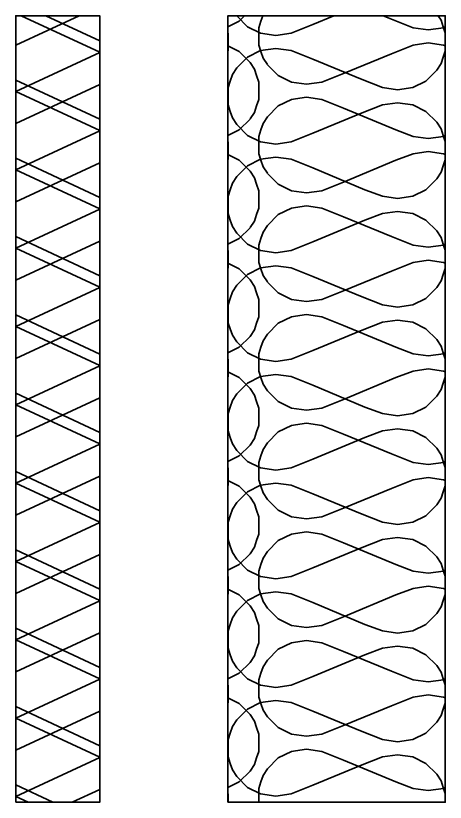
# Model space of a CAD drawing. Header units: millimetres. Extents: x -29692 to 34729, y -8412 to 43293.
# Drawn here: x -7711.7 to -7514.1, y 1210.6 to 1572.5 of the extents above; entities that cross this region are included whole.
import ezdxf

# ---------------------------------------------------------------- set-up
doc = ezdxf.new("R2010")
doc.units = ezdxf.units.MM
doc.layers.add('_0_001_Профили', color=150, linetype='Continuous', lineweight=35)

# ---------------------------------------------------------------- blocks, each defined once
blk = doc.blocks.new('*U364')
at = {"layer": '_0_001_Профили'}
h = blk.add_hatch(dxfattribs=at)
h.set_pattern_fill('HPZG65N2', color=51, scale=39.036444, pattern_type=2)
h.set_pattern_definition([(65, (108.652, -2e-11), (36.404, -0.0008), [43.073, -43.073]), (115, (108.652, -2e-11), (-36.404, -0.0008), [43.073, -43.073]), (65, (126.854, -2e-11), (36.404, -0.0008), [43.073, -43.073]), (115, (126.854, -2e-11), (-36.404, -0.0008), [43.073, -43.073])])
h.paths.add_polyline_path([(182.78, 0), (182.78, 19.52), (0, 19.52), (0, 0)])
at = {"layer": '_0_001_Профили', "color": 51}
blk.add_lwpolyline([(182.78, 0), (182.78, 19.52), (0, 19.52), (0, 0)], close=True, dxfattribs=at)
blk = doc.blocks.new('*U366')
at = {"layer": '_0_001_Профили'}
h = blk.add_hatch(dxfattribs=at)
h.set_pattern_fill('H1INSUN1', color=51, pattern_type=2)
h.set_pattern_definition([(67.38013, (-11229.9, 39), (3e-06, 100), [26, -1274]), (67.38013, (-11129.9, 39), (3e-06, 100), [26, -1274]), (67.38013, (-11029.9, 39), (3e-06, 100), [26, -1274]), (67.38013, (-10929.9, 39), (3e-06, 100), [26, -1274]), (67.38013, (-10829.9, 39), (3e-06, 100), [26, -1274]), (112.24902, (-11145.9, 39), (-2e-06, 100), [23.77, -2353.203]), (112.24902, (-11045.9, 39), (-2e-06, 100), [23.77, -2353.203]), (112.24902, (-10945.9, 39), (-2e-06, 100), [23.77, -2353.203]), (112.24902, (-10845.9, 39), (-2e-06, 100), [23.77, -2353.203]), (112.24902, (-10745.9, 39), (-2e-06, 100), [23.77, -2353.203]), (112.24902, (-10645.9, 39), (-2e-06, 100), [23.77, -2353.203]), (112.24902, (-10545.9, 39), (-2e-06, 100), [23.77, -2353.203]), (112.24902, (-10445.9, 39), (-2e-06, 100), [23.77, -2353.203]), (112.24902, (-10345.9, 39), (-2e-06, 100), [23.77, -2353.203]), (247.751, (-11170.9, 61), (-7e-06, 100), [23.77, -2353.203]), (247.751, (-11070.9, 61), (-7e-06, 100), [23.77, -2353.203]), (247.751, (-10970.9, 61), (-7e-06, 100), [23.77, -2353.203]), (247.751, (-10870.9, 61), (-7e-06, 100), [23.77, -2353.203]), (247.751, (-10770.9, 61), (-7e-06, 100), [23.77, -2353.203]), (247.751, (-10670.9, 61), (-7e-06, 100), [23.77, -2353.203]), (247.751, (-10570.9, 61), (-7e-06, 100), [23.77, -2353.203]), (247.751, (-10470.9, 61), (-7e-06, 100), [23.77, -2353.203]), (247.751, (-10370.9, 61), (-7e-06, 100), [23.77, -2353.203]), (292.61987, (-11205.9, 63), (-3e-06, 100), [26, -1274]), (292.61987, (-11105.9, 63), (-3e-06, 100), [26, -1274]), (292.61987, (-11005.9, 63), (-3e-06, 100), [26, -1274]), (292.61987, (-10905.9, 63), (-3e-06, 100), [26, -1274]), (292.61987, (-10805.9, 63), (-3e-06, 100), [26, -1274]), (81.8699, (-11234.902, 22), (5e-06, 100), [7.0711, -700.0357]), (68.1986, (-11233.9, 29), (-1e-06, 100), [10.7703, -527.7462]), (68.1986, (-11133.9, 29), (-1e-06, 100), [10.7703, -527.7462]), (291.8014, (-11195.9, 39), (1e-06, 100), [10.7703, -527.7462]), (291.8014, (-11095.9, 39), (1e-06, 100), [10.7703, -527.7462]), (278.1301, (-11191.902, 29), (-5e-06, 100), [7.0711, -700.0357]), (278.1301, (-11234.902, 22), (-5e-06, 100), [7.0711, -700.0357]), (296.56505, (-11233.9, 15), (2e-06, 100), [6.7082, -216.8986]), (315, (-11230.9, 9), (-7e-15, 100), [7.0711, -134.3503]), (326.3099, (-11225.9, 4), (-4e-06, 100), [3.6056, -356.9496]), (326.3099, (-11125.9, 4), (-4e-06, 100), [3.6056, -356.9496]), (326.3099, (-11025.9, 4), (-4e-06, 100), [3.6056, -356.9496]), (341.56505, (-11222.9, 2), (-2e-07, 100), [3.1623, -313.0655]), (341.56505, (-11122.9, 2), (-2e-07, 100), [3.1623, -313.0655]), (341.56505, (-11022.9, 2), (-2e-07, 100), [3.1623, -313.0655]), (341.56505, (-11219.9, 1), (-2e-07, 100), [3.1623, -313.0655]), (341.56505, (-11119.9, 1), (-2e-07, 100), [3.1623, -313.0655]), (341.56505, (-11019.9, 1), (-2e-07, 100), [3.1623, -313.0655]), (360, (-11216.9, 3e-13), (0, 100), [8, -92]), (18.43495, (-11208.9, 3e-13), (2e-07, 100), [3.1623, -313.0655]), (18.43495, (-11108.9, 3e-13), (2e-07, 100), [3.1623, -313.0655]), (18.43495, (-11008.9, 3e-13), (2e-07, 100), [3.1623, -313.0655]), (18.43495, (-11205.9, 1), (2e-07, 100), [3.1623, -313.0655]), (18.43495, (-11105.9, 1), (2e-07, 100), [3.1623, -313.0655]), (18.43495, (-11005.9, 1), (2e-07, 100), [3.1623, -313.0655]), (33.6901, (-11202.9, 2), (4e-06, 100), [3.6056, -356.9496]), (33.6901, (-11102.9, 2), (4e-06, 100), [3.6056, -356.9496]), (33.6901, (-11002.9, 2), (4e-06, 100), [3.6056, -356.9496]), (45, (-11199.9, 4), (7e-15, 100), [7.0711, -134.3503]), (63.43495, (-11194.9, 9), (-2e-06, 100), [6.7082, -216.8986]), (81.8699, (-11191.902, 15), (5e-06, 100), [7.0711, -700.0357]), (81.8699, (-11184.902, 22), (5e-06, 100), [7.0711, -700.0357]), (68.1986, (-11183.9, 29), (-1e-06, 100), [10.7703, -527.7462]), (68.1986, (-11083.9, 29), (-1e-06, 100), [10.7703, -527.7462]), (291.8014, (-11145.9, 39), (1e-06, 100), [10.7703, -527.7462]), (291.8014, (-11045.9, 39), (1e-06, 100), [10.7703, -527.7462]), (278.1301, (-11141.902, 29), (-5e-06, 100), [7.0711, -700.0357]), (278.1301, (-11184.902, 22), (-5e-06, 100), [7.0711, -700.0357]), (296.56505, (-11183.9, 15), (2e-06, 100), [6.7082, -216.8986]), (315, (-11180.9, 9), (-7e-15, 100), [7.0711, -134.3503]), (326.3099, (-11175.9, 4), (-4e-06, 100), [3.6056, -356.9496]), (326.3099, (-11075.9, 4), (-4e-06, 100), [3.6056, -356.9496]), (326.3099, (-10975.9, 4), (-4e-06, 100), [3.6056, -356.9496]), (341.56505, (-11172.9, 2), (-2e-07, 100), [3.1623, -313.0655]), (341.56505, (-11072.9, 2), (-2e-07, 100), [3.1623, -313.0655]), (341.56505, (-10972.9, 2), (-2e-07, 100), [3.1623, -313.0655]), (341.56505, (-11169.9, 1), (-2e-07, 100), [3.1623, -313.0655]), (341.56505, (-11069.9, 1), (-2e-07, 100), [3.1623, -313.0655]), (341.56505, (-10969.9, 1), (-2e-07, 100), [3.1623, -313.0655]), (360, (-11166.9, 3e-13), (0, 100), [8, -92]), (18.43495, (-11158.9, 3e-13), (2e-07, 100), [3.1623, -313.0655]), (18.43495, (-11058.9, 3e-13), (2e-07, 100), [3.1623, -313.0655]), (18.4349, (-10958.9, 3e-13), (2e-07, 100), [3.1623, -313.0655]), (18.43495, (-11155.9, 1), (2e-07, 100), [3.1623, -313.0655]), (18.43495, (-11055.9, 1), (2e-07, 100), [3.1623, -313.0655]), (18.4349, (-10955.9, 1), (2e-07, 100), [3.1623, -313.0655]), (33.6901, (-11152.9, 2), (4e-06, 100), [3.6056, -356.9496]), (33.6901, (-11052.9, 2), (4e-06, 100), [3.6056, -356.9496]), (33.6901, (-10952.9, 2), (4e-06, 100), [3.6056, -356.9496]), (45, (-11149.9, 4), (7e-15, 100), [7.0711, -134.3503]), (63.43495, (-11144.9, 9), (-2e-06, 100), [6.7082, -216.8986]), (81.8699, (-11141.902, 15), (5e-06, 100), [7.0711, -700.0357]), (81.8699, (-11209.902, 78), (5e-06, 100), [7.0711, -700.0357]), (63.43495, (-11208.9, 85), (-2e-06, 100), [6.7082, -216.8986]), (45, (-11205.9, 91), (7e-15, 100), [7.0711, -134.3503]), (33.6901, (-11200.9, 96), (4e-06, 100), [3.6056, -356.9496]), (33.6901, (-11100.9, 96), (4e-06, 100), [3.6056, -356.9496]), (33.6901, (-11000.9, 96), (4e-06, 100), [3.6056, -356.9496]), (18.43495, (-11197.9, 98), (2e-07, 100), [3.1623, -313.0655]), (18.43495, (-11097.9, 98), (2e-07, 100), [3.1623, -313.0655]), (18.43495, (-10997.9, 98), (2e-07, 100), [3.1623, -313.0655]), (18.43495, (-11194.9, 99), (2e-07, 100), [3.1623, -313.0655]), (18.43495, (-11094.9, 99), (2e-07, 100), [3.1623, -313.0655]), (18.43495, (-10994.9, 99), (2e-07, 100), [3.1623, -313.0655]), (360, (-11191.9, 100), (0, 100), [8, -92]), (341.56505, (-11183.9, 100), (-2e-07, 100), [3.1623, -313.0655]), (341.56505, (-11083.9, 100), (-2e-07, 100), [3.1623, -313.0655]), (341.56505, (-10983.9, 100), (-2e-07, 100), [3.1623, -313.0655]), (341.56505, (-11180.9, 99), (-2e-07, 100), [3.1623, -313.0655]), (341.56505, (-11080.9, 99), (-2e-07, 100), [3.1623, -313.0655]), (341.56505, (-10980.9, 99), (-2e-07, 100), [3.1623, -313.0655]), (326.3099, (-11177.9, 98), (-4e-06, 100), [3.6056, -356.9496]), (326.3099, (-11077.9, 98), (-4e-06, 100), [3.6056, -356.9496]), (326.3099, (-10977.9, 98), (-4e-06, 100), [3.6056, -356.9496]), (315, (-11174.9, 96), (-7e-15, 100), [7.0711, -134.3503]), (296.56505, (-11169.9, 91), (2e-06, 100), [6.7082, -216.8986]), (278.1301, (-11166.902, 85), (-5e-06, 100), [7.0711, -700.0357]), (278.1301, (-11209.902, 78), (-5e-06, 100), [7.0711, -700.0357]), (290.55605, (-11208.9, 71), (1e-06, 100), [8.544, -845.8564]), (290.55605, (-11108.9, 71), (1e-06, 100), [8.544, -845.8564]), (290.55605, (-11008.9, 71), (1e-06, 100), [8.544, -845.8564]), (68.1986, (-11170.9, 61), (-1e-06, 100), [10.7703, -527.7462]), (68.1986, (-11070.9, 61), (-1e-06, 100), [10.7703, -527.7462]), (81.8699, (-11166.902, 71), (5e-06, 100), [7.0711, -700.0357]), (360, (-11237.9, 100), (0, 100), [4, -96]), (341.56505, (-11233.9, 100), (-2e-07, 100), [3.1623, -313.0655]), (341.56505, (-11133.9, 100), (-2e-07, 100), [3.1623, -313.0655]), (341.56505, (-11033.9, 100), (-2e-07, 100), [3.1623, -313.0655]), (341.56505, (-11230.9, 99), (-2e-07, 100), [3.1623, -313.0655]), (341.56505, (-11130.9, 99), (-2e-07, 100), [3.1623, -313.0655]), (341.56505, (-11030.9, 99), (-2e-07, 100), [3.1623, -313.0655]), (326.3099, (-11227.9, 98), (-4e-06, 100), [3.6056, -356.9496]), (326.3099, (-11127.9, 98), (-4e-06, 100), [3.6056, -356.9496]), (326.3099, (-11027.9, 98), (-4e-06, 100), [3.6056, -356.9496]), (315, (-11224.9, 96), (-7e-15, 100), [7.0711, -134.3503]), (296.56505, (-11219.9, 91), (2e-06, 100), [6.7082, -216.8986]), (278.1301, (-11216.902, 85), (-5e-06, 100), [7.0711, -700.0357]), (69.44395, (-11219.9, 63), (-1e-06, 100), [8.544, -845.8564]), (69.44395, (-11119.9, 63), (-1e-06, 100), [8.544, -845.8564]), (69.44395, (-11019.9, 63), (-1e-06, 100), [8.544, -845.8564]), (81.8699, (-11216.902, 71), (5e-06, 100), [7.0711, -700.0357]), (81.8699, (-11159.902, 78), (5e-06, 100), [7.0711, -700.0357]), (63.43495, (-11158.9, 85), (-2e-06, 100), [6.7082, -216.8986]), (45, (-11155.9, 91), (7e-15, 100), [7.0711, -134.3503]), (33.6901, (-11150.9, 96), (4e-06, 100), [3.6056, -356.9496]), (33.6901, (-11050.9, 96), (4e-06, 100), [3.6056, -356.9496]), (33.6901, (-10950.9, 96), (4e-06, 100), [3.6056, -356.9496]), (18.43495, (-11147.9, 98), (2e-07, 100), [3.1623, -313.0655]), (18.43495, (-11047.9, 98), (2e-07, 100), [3.1623, -313.0655]), (18.4349, (-10947.9, 98), (2e-07, 100), [3.1623, -313.0655]), (18.43495, (-11144.9, 99), (2e-07, 100), [3.1623, -313.0655]), (18.43495, (-11044.9, 99), (2e-07, 100), [3.1623, -313.0655]), (18.4349, (-10944.9, 99), (2e-07, 100), [3.1623, -313.0655]), (360, (-11141.9, 100), (0, 100), [4, -96]), (278.1301, (-11159.902, 78), (-5e-06, 100), [7.0711, -700.0357]), (291.8014, (-11158.9, 71), (1e-06, 100), [10.7703, -527.7462]), (291.8014, (-11058.9, 71), (1e-06, 100), [10.7703, -527.7462])])
h.paths.add_polyline_path([(361.9, 0), (361.9, 100), (0, 100), (0, 0)])
at = {"layer": '_0_001_Профили', "color": 51}
blk.add_lwpolyline([(361.9, 0), (361.9, 100), (0, 100), (0, 0)], close=True, dxfattribs=at)

msp = doc.modelspace()

# ---------------------------------------------------------------- hatches: boundary and pattern name
at = {"layer": '_0_001_Профили'}
h = msp.add_hatch(dxfattribs=at)
h.set_pattern_fill('HPZG65N2', color=51, scale=77.29216, angle=-90, pattern_type=2)
h.set_pattern_definition([(335, (-7711.705, 1357.35), (-0.002, -72.08), [85.284, -85.284]), (25, (-7711.705, 1357.35), (-0.002, 72.08), [85.284, -85.284]), (335, (-7711.705, 1321.31), (-0.002, -72.08), [85.284, -85.284]), (25, (-7711.705, 1321.31), (-0.002, 72.08), [85.284, -85.284])])
h.paths.add_polyline_path([(-7711.705, 1210.583), (-7673.059, 1210.583), (-7673.059, 1572.481), (-7711.705, 1572.481)])
h = msp.add_hatch(dxfattribs=at)
h.set_pattern_fill('H1INSUN1', color=51, angle=-90, pattern_type=2)
h.set_pattern_definition([(337.38013, (-7575.13, 12802.383), (100, -3e-06), [26, -1274]), (337.38013, (-7575.13, 12702.383), (100, -3e-06), [26, -1274]), (337.38013, (-7575.13, 12602.383), (100, -3e-06), [26, -1274]), (337.38013, (-7575.13, 12502.383), (100, -3e-06), [26, -1274]), (337.38013, (-7575.13, 12402.383), (100, -3e-06), [26, -1274]), (22.24902, (-7575.13, 12718.383), (100, 2e-06), [23.77, -2353.203]), (22.24902, (-7575.13, 12618.383), (100, 2e-06), [23.77, -2353.203]), (22.24902, (-7575.13, 12518.383), (100, 2e-06), [23.77, -2353.203]), (22.24902, (-7575.13, 12418.383), (100, 2e-06), [23.77, -2353.203]), (22.24902, (-7575.13, 12318.383), (100, 2e-06), [23.77, -2353.203]), (22.24902, (-7575.13, 12218.383), (100, 2e-06), [23.77, -2353.203]), (22.24902, (-7575.13, 12118.383), (100, 2e-06), [23.77, -2353.203]), (22.24902, (-7575.13, 12018.383), (100, 2e-06), [23.77, -2353.203]), (22.24902, (-7575.13, 11918.383), (100, 2e-06), [23.77, -2353.203]), (157.751, (-7553.13, 12743.383), (100, 7e-06), [23.77, -2353.203]), (157.751, (-7553.13, 12643.383), (100, 7e-06), [23.77, -2353.203]), (157.751, (-7553.13, 12543.383), (100, 7e-06), [23.77, -2353.203]), (157.751, (-7553.13, 12443.383), (100, 7e-06), [23.77, -2353.203]), (157.751, (-7553.13, 12343.383), (100, 7e-06), [23.77, -2353.203]), (157.751, (-7553.13, 12243.383), (100, 7e-06), [23.77, -2353.203]), (157.751, (-7553.13, 12143.383), (100, 7e-06), [23.77, -2353.203]), (157.751, (-7553.13, 12043.383), (100, 7e-06), [23.77, -2353.203]), (157.751, (-7553.13, 11943.383), (100, 7e-06), [23.77, -2353.203]), (202.61987, (-7551.13, 12778.383), (100, 3e-06), [26, -1274]), (202.61987, (-7551.13, 12678.383), (100, 3e-06), [26, -1274]), (202.61987, (-7551.13, 12578.383), (100, 3e-06), [26, -1274]), (202.61987, (-7551.13, 12478.383), (100, 3e-06), [26, -1274]), (202.61987, (-7551.13, 12378.383), (100, 3e-06), [26, -1274]), (351.8699, (-7592.132, 12807.383), (100, -5e-06), [7.0711, -700.0357]), (338.1986, (-7585.13, 12806.383), (100, 1e-06), [10.7703, -527.7462]), (338.1986, (-7585.13, 12706.383), (100, 1e-06), [10.7703, -527.7462]), (201.8014, (-7575.13, 12768.383), (100, -1e-06), [10.7703, -527.7462]), (201.8014, (-7575.13, 12668.383), (100, -1e-06), [10.7703, -527.7462]), (188.1301, (-7585.132, 12764.383), (100, 5e-06), [7.0711, -700.0357]), (188.1301, (-7592.132, 12807.383), (100, 5e-06), [7.0711, -700.0357]), (206.56505, (-7599.13, 12806.383), (100, -2e-06), [6.7082, -216.8986]), (225, (-7605.13, 12803.38), (100, -2e-14), [7.0711, -134.3503]), (236.3099, (-7610.13, 12798.38), (100, 4e-06), [3.6056, -356.9496]), (236.3099, (-7610.13, 12698.38), (100, 4e-06), [3.6056, -356.9496]), (236.3099, (-7610.13, 12598.38), (100, 4e-06), [3.6056, -356.9496]), (251.56505, (-7612.13, 12795.38), (100, 2e-07), [3.1623, -313.0655]), (251.56505, (-7612.13, 12695.38), (100, 2e-07), [3.1623, -313.0655]), (251.56505, (-7612.13, 12595.38), (100, 2e-07), [3.1623, -313.0655]), (251.56505, (-7613.13, 12792.38), (100, 2e-07), [3.1623, -313.0655]), (251.56505, (-7613.13, 12692.38), (100, 2e-07), [3.1623, -313.0655]), (251.56505, (-7613.13, 12592.38), (100, 2e-07), [3.1623, -313.0655]), (270, (-7614.13, 12789.38), (100, -2e-14), [8, -92]), (288.43495, (-7614.13, 12781.38), (100, -2e-07), [3.1623, -313.0655]), (288.43495, (-7614.13, 12681.38), (100, -2e-07), [3.1623, -313.0655]), (288.43495, (-7614.13, 12581.38), (100, -2e-07), [3.1623, -313.0655]), (288.43495, (-7613.13, 12778.38), (100, -2e-07), [3.1623, -313.0655]), (288.43495, (-7613.13, 12678.38), (100, -2e-07), [3.1623, -313.0655]), (288.43495, (-7613.13, 12578.38), (100, -2e-07), [3.1623, -313.0655]), (303.6901, (-7612.13, 12775.38), (100, -4e-06), [3.6056, -356.9496]), (303.6901, (-7612.13, 12675.38), (100, -4e-06), [3.6056, -356.9496]), (303.6901, (-7612.13, 12575.38), (100, -4e-06), [3.6056, -356.9496]), (315, (-7610.13, 12772.38), (100, -3e-14), [7.0711, -134.3503]), (333.43495, (-7605.13, 12767.383), (100, 2e-06), [6.7082, -216.8986]), (351.8699, (-7599.132, 12764.383), (100, -5e-06), [7.0711, -700.0357]), (351.8699, (-7592.132, 12757.383), (100, -5e-06), [7.0711, -700.0357]), (338.1986, (-7585.13, 12756.383), (100, 1e-06), [10.7703, -527.7462]), (338.1986, (-7585.13, 12656.383), (100, 1e-06), [10.7703, -527.7462]), (201.8014, (-7575.13, 12718.383), (100, -1e-06), [10.7703, -527.7462]), (201.8014, (-7575.13, 12618.383), (100, -1e-06), [10.7703, -527.7462]), (188.1301, (-7585.132, 12714.383), (100, 5e-06), [7.0711, -700.0357]), (188.1301, (-7592.132, 12757.383), (100, 5e-06), [7.0711, -700.0357]), (206.56505, (-7599.13, 12756.383), (100, -2e-06), [6.7082, -216.8986]), (225, (-7605.13, 12753.38), (100, -2e-14), [7.0711, -134.3503]), (236.3099, (-7610.13, 12748.38), (100, 4e-06), [3.6056, -356.9496]), (236.3099, (-7610.13, 12648.38), (100, 4e-06), [3.6056, -356.9496]), (236.3099, (-7610.13, 12548.38), (100, 4e-06), [3.6056, -356.9496]), (251.56505, (-7612.13, 12745.38), (100, 2e-07), [3.1623, -313.0655]), (251.56505, (-7612.13, 12645.38), (100, 2e-07), [3.1623, -313.0655]), (251.56505, (-7612.13, 12545.38), (100, 2e-07), [3.1623, -313.0655]), (251.56505, (-7613.13, 12742.38), (100, 2e-07), [3.1623, -313.0655]), (251.56505, (-7613.13, 12642.38), (100, 2e-07), [3.1623, -313.0655]), (251.56505, (-7613.13, 12542.38), (100, 2e-07), [3.1623, -313.0655]), (270, (-7614.13, 12739.38), (100, -2e-14), [8, -92]), (288.43495, (-7614.13, 12731.38), (100, -2e-07), [3.1623, -313.0655]), (288.43495, (-7614.13, 12631.38), (100, -2e-07), [3.1623, -313.0655]), (288.4349, (-7614.13, 12531.38), (100, -2e-07), [3.1623, -313.0655]), (288.43495, (-7613.13, 12728.38), (100, -2e-07), [3.1623, -313.0655]), (288.43495, (-7613.13, 12628.38), (100, -2e-07), [3.1623, -313.0655]), (288.4349, (-7613.13, 12528.38), (100, -2e-07), [3.1623, -313.0655]), (303.6901, (-7612.13, 12725.38), (100, -4e-06), [3.6056, -356.9496]), (303.6901, (-7612.13, 12625.38), (100, -4e-06), [3.6056, -356.9496]), (303.6901, (-7612.13, 12525.38), (100, -4e-06), [3.6056, -356.9496]), (315, (-7610.13, 12722.38), (100, -3e-14), [7.0711, -134.3503]), (333.43495, (-7605.13, 12717.383), (100, 2e-06), [6.7082, -216.8986]), (351.8699, (-7599.132, 12714.383), (100, -5e-06), [7.0711, -700.0357]), (351.8699, (-7536.132, 12782.383), (100, -5e-06), [7.0711, -700.0357]), (333.43495, (-7529.13, 12781.383), (100, 2e-06), [6.7082, -216.8986]), (315, (-7523.13, 12778.38), (100, -3e-14), [7.0711, -134.3503]), (303.6901, (-7518.13, 12773.38), (100, -4e-06), [3.6056, -356.9496]), (303.6901, (-7518.13, 12673.38), (100, -4e-06), [3.6056, -356.9496]), (303.6901, (-7518.13, 12573.38), (100, -4e-06), [3.6056, -356.9496]), (288.43495, (-7516.13, 12770.38), (100, -2e-07), [3.1623, -313.0655]), (288.43495, (-7516.13, 12670.38), (100, -2e-07), [3.1623, -313.0655]), (288.43495, (-7516.13, 12570.38), (100, -2e-07), [3.1623, -313.0655]), (288.43495, (-7515.13, 12767.38), (100, -2e-07), [3.1623, -313.0655]), (288.43495, (-7515.13, 12667.38), (100, -2e-07), [3.1623, -313.0655]), (288.43495, (-7515.13, 12567.38), (100, -2e-07), [3.1623, -313.0655]), (270, (-7514.13, 12764.38), (100, -2e-14), [8, -92]), (251.56505, (-7514.13, 12756.38), (100, 2e-07), [3.1623, -313.0655]), (251.56505, (-7514.13, 12656.38), (100, 2e-07), [3.1623, -313.0655]), (251.56505, (-7514.13, 12556.38), (100, 2e-07), [3.1623, -313.0655]), (251.56505, (-7515.13, 12753.38), (100, 2e-07), [3.1623, -313.0655]), (251.56505, (-7515.13, 12653.38), (100, 2e-07), [3.1623, -313.0655]), (251.56505, (-7515.13, 12553.38), (100, 2e-07), [3.1623, -313.0655]), (236.3099, (-7516.13, 12750.38), (100, 4e-06), [3.6056, -356.9496]), (236.3099, (-7516.13, 12650.38), (100, 4e-06), [3.6056, -356.9496]), (236.3099, (-7516.13, 12550.38), (100, 4e-06), [3.6056, -356.9496]), (225, (-7518.13, 12747.38), (100, -2e-14), [7.0711, -134.3503]), (206.56505, (-7523.13, 12742.383), (100, -2e-06), [6.7082, -216.8986]), (188.1301, (-7529.132, 12739.383), (100, 5e-06), [7.0711, -700.0357]), (188.1301, (-7536.132, 12782.383), (100, 5e-06), [7.0711, -700.0357]), (200.55605, (-7543.13, 12781.383), (100, -1e-06), [8.544, -845.8564]), (200.55605, (-7543.13, 12681.383), (100, -1e-06), [8.544, -845.8564]), (200.55605, (-7543.13, 12581.383), (100, -1e-06), [8.544, -845.8564]), (338.1986, (-7553.13, 12743.383), (100, 1e-06), [10.7703, -527.7462]), (338.1986, (-7553.13, 12643.383), (100, 1e-06), [10.7703, -527.7462]), (351.8699, (-7543.132, 12739.383), (100, -5e-06), [7.0711, -700.0357]), (270, (-7514.13, 12810.38), (100, -2e-14), [4, -96]), (251.56505, (-7514.13, 12806.38), (100, 2e-07), [3.1623, -313.0655]), (251.56505, (-7514.13, 12706.38), (100, 2e-07), [3.1623, -313.0655]), (251.56505, (-7514.13, 12606.38), (100, 2e-07), [3.1623, -313.0655]), (251.56505, (-7515.13, 12803.38), (100, 2e-07), [3.1623, -313.0655]), (251.56505, (-7515.13, 12703.38), (100, 2e-07), [3.1623, -313.0655]), (251.56505, (-7515.13, 12603.38), (100, 2e-07), [3.1623, -313.0655]), (236.3099, (-7516.13, 12800.38), (100, 4e-06), [3.6056, -356.9496]), (236.3099, (-7516.13, 12700.38), (100, 4e-06), [3.6056, -356.9496]), (236.3099, (-7516.13, 12600.38), (100, 4e-06), [3.6056, -356.9496]), (225, (-7518.13, 12797.38), (100, -2e-14), [7.0711, -134.3503]), (206.56505, (-7523.13, 12792.383), (100, -2e-06), [6.7082, -216.8986]), (188.1301, (-7529.132, 12789.383), (100, 5e-06), [7.0711, -700.0357]), (339.44395, (-7551.13, 12792.383), (100, 1e-06), [8.544, -845.8564]), (339.44395, (-7551.13, 12692.383), (100, 1e-06), [8.544, -845.8564]), (339.44395, (-7551.13, 12592.383), (100, 1e-06), [8.544, -845.8564]), (351.8699, (-7543.132, 12789.383), (100, -5e-06), [7.0711, -700.0357]), (351.8699, (-7536.132, 12732.383), (100, -5e-06), [7.0711, -700.0357]), (333.43495, (-7529.13, 12731.383), (100, 2e-06), [6.7082, -216.8986]), (315, (-7523.13, 12728.38), (100, -3e-14), [7.0711, -134.3503]), (303.6901, (-7518.13, 12723.38), (100, -4e-06), [3.6056, -356.9496]), (303.6901, (-7518.13, 12623.38), (100, -4e-06), [3.6056, -356.9496]), (303.6901, (-7518.13, 12523.38), (100, -4e-06), [3.6056, -356.9496]), (288.43495, (-7516.13, 12720.38), (100, -2e-07), [3.1623, -313.0655]), (288.43495, (-7516.13, 12620.38), (100, -2e-07), [3.1623, -313.0655]), (288.4349, (-7516.13, 12520.38), (100, -2e-07), [3.1623, -313.0655]), (288.43495, (-7515.13, 12717.38), (100, -2e-07), [3.1623, -313.0655]), (288.43495, (-7515.13, 12617.38), (100, -2e-07), [3.1623, -313.0655]), (288.4349, (-7515.13, 12517.38), (100, -2e-07), [3.1623, -313.0655]), (270, (-7514.13, 12714.38), (100, -2e-14), [4, -96]), (188.1301, (-7536.132, 12732.383), (100, 5e-06), [7.0711, -700.0357]), (201.8014, (-7543.13, 12731.383), (100, -1e-06), [10.7703, -527.7462]), (201.8014, (-7543.13, 12631.383), (100, -1e-06), [10.7703, -527.7462])])
h.paths.add_polyline_path([(-7614.132, 1210.583), (-7514.132, 1210.583), (-7514.132, 1572.481), (-7614.132, 1572.481)])

# ---------------------------------------------------------------- linework, layer by layer
at = {"layer": '_0_001_Профили', "color": 51}
for points in [[(-7711.705, 1210.583), (-7673.059, 1210.583), (-7673.059, 1572.481), (-7711.705, 1572.481)], [(-7614.132, 1210.583), (-7514.132, 1210.583), (-7514.132, 1572.481), (-7614.132, 1572.481)]]:
    msp.add_lwpolyline(points, close=True, dxfattribs=at)

# ---------------------------------------------------------------- block references
at = {"layer": '_0_001_Профили', "color": 51, "xscale": 1.98, "yscale": 1.98, "zscale": 1.98, "rotation": 270}
msp.add_blockref('*U364', (-7711.705, 1572.481), dxfattribs=at)
at = {"layer": '_0_001_Профили', "color": 51, "rotation": 270}
msp.add_blockref('*U366', (-7614.132, 1572.481), dxfattribs=at)

doc.saveas('drawing.dxf')
